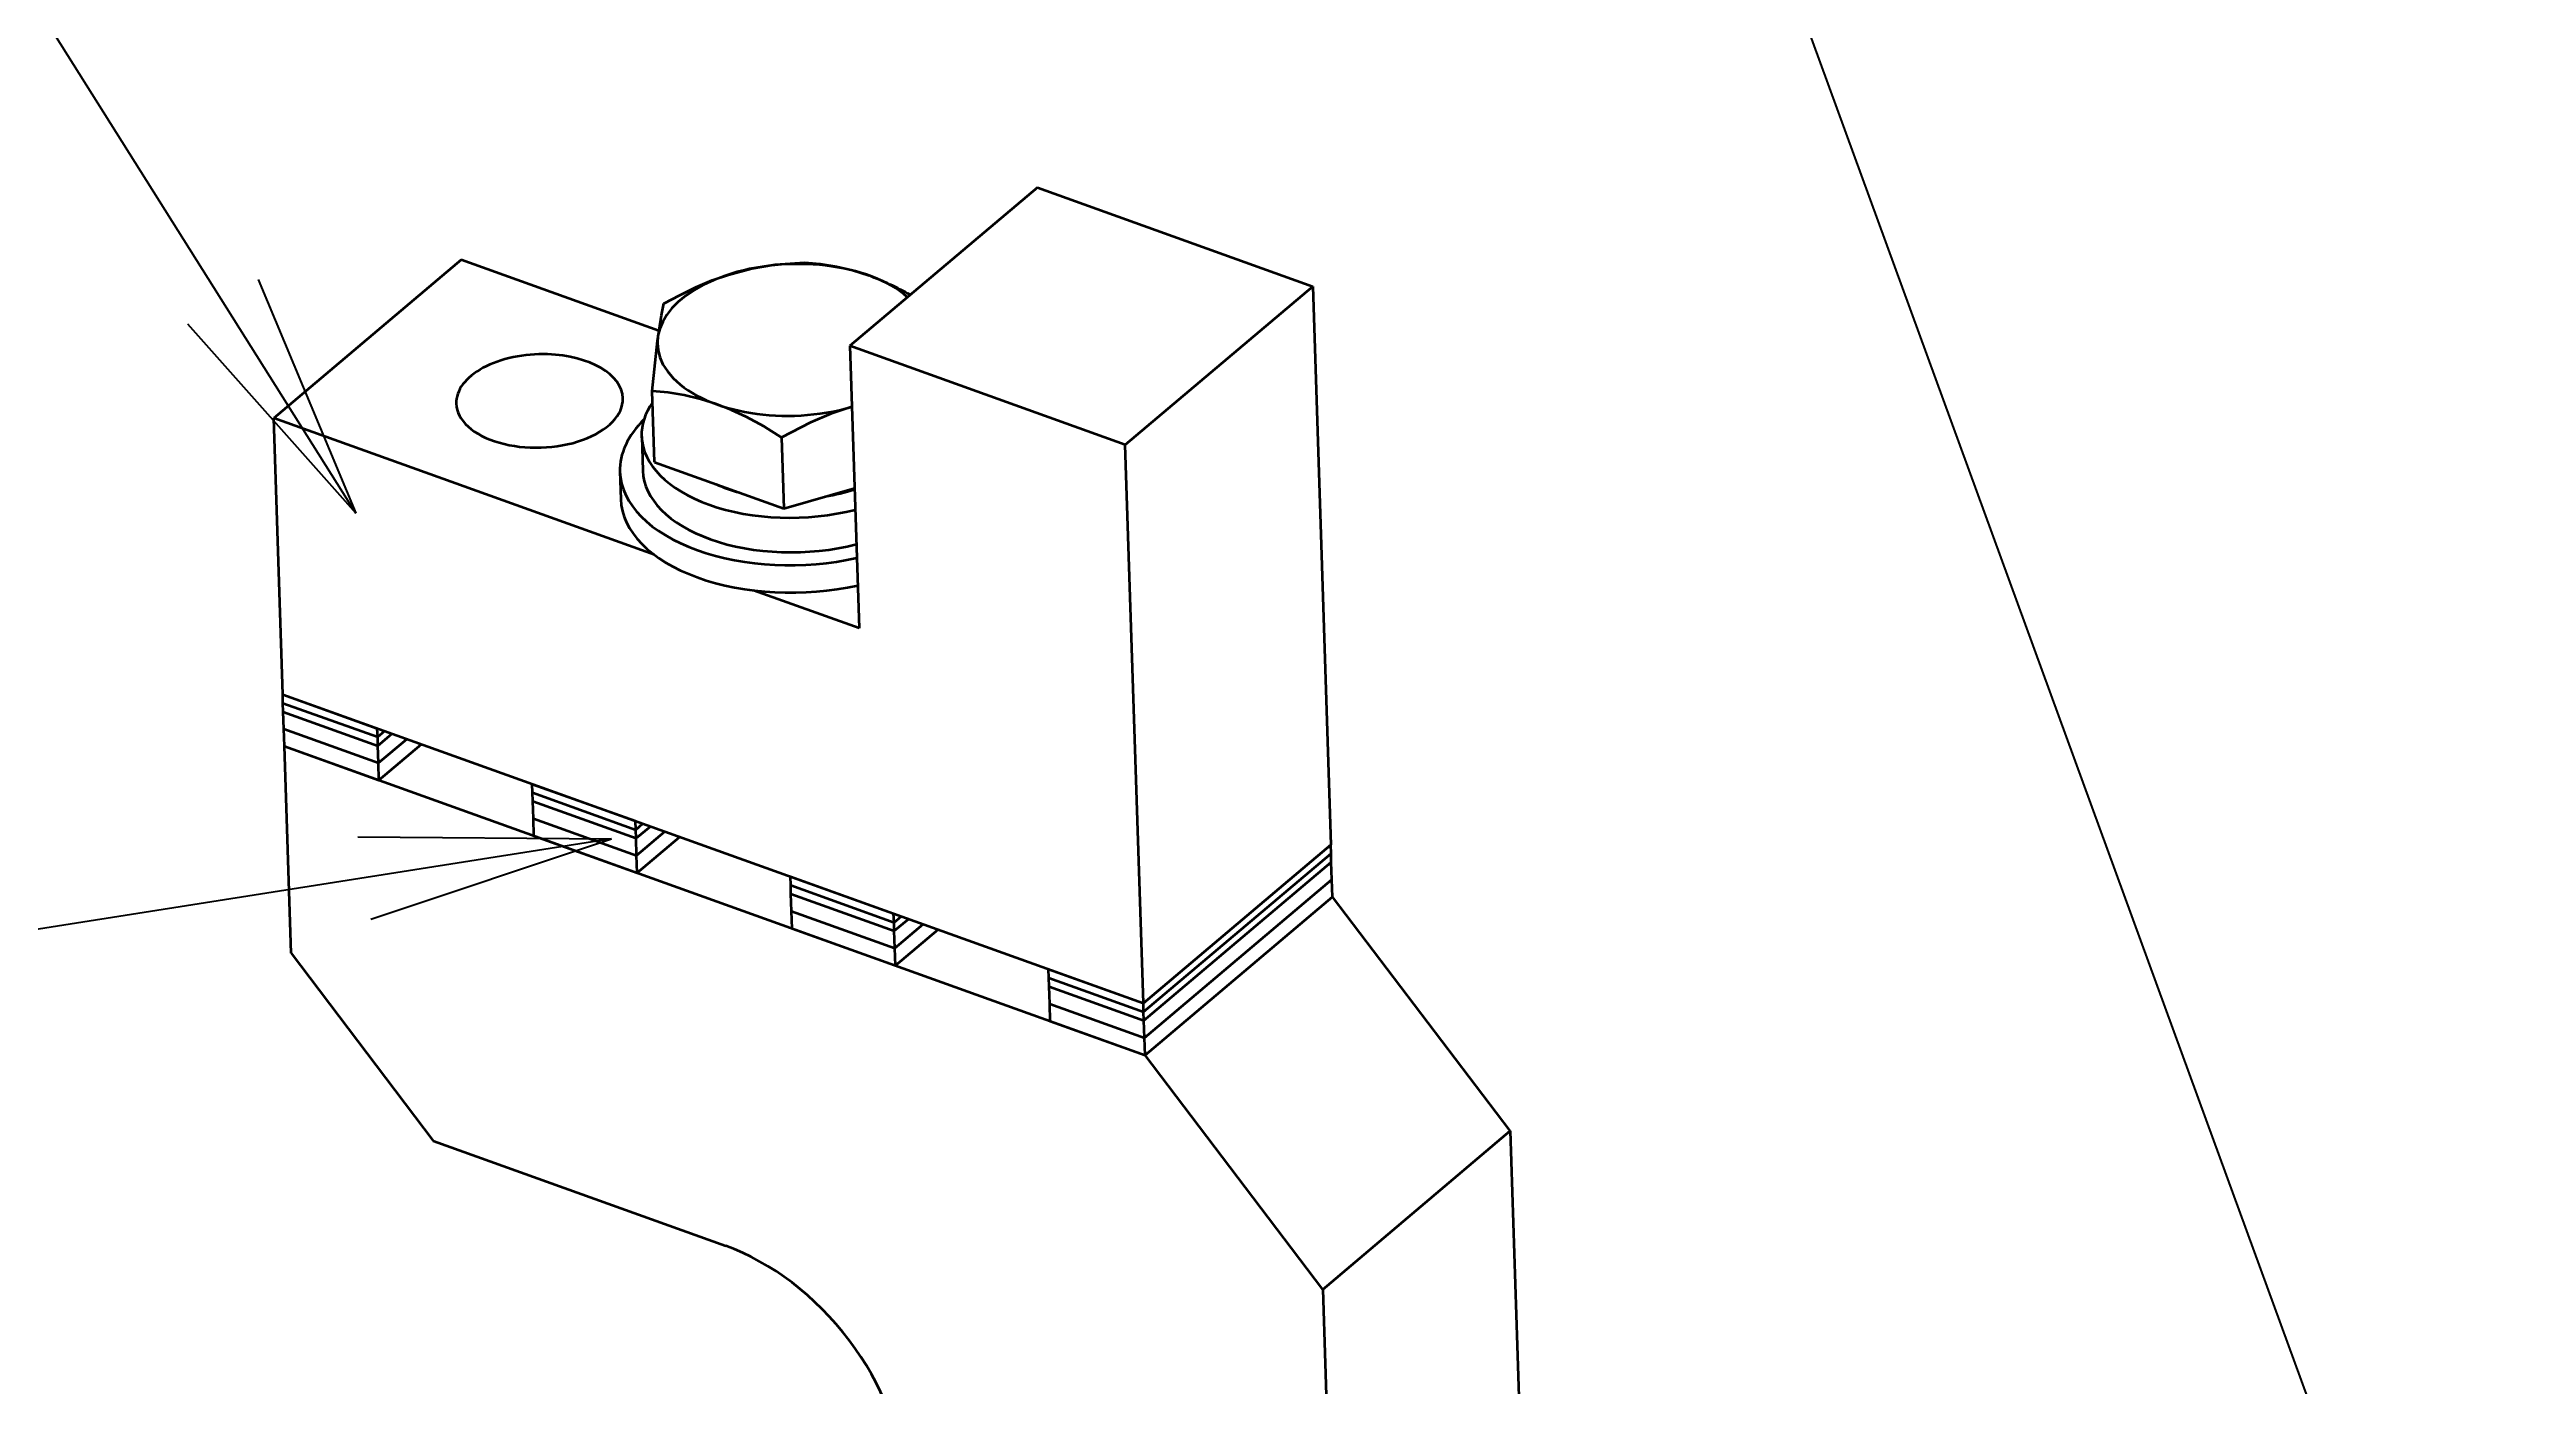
# Model space of a CAD drawing. Header units: millimetres. Extents: x 7914 to 16415, y -883 to 305.
# Drawn here: x 9032.8 to 9151.7, y -299.9 to -235.9 of the extents above; entities that cross this region are included whole.
import ezdxf

# ---------------------------------------------------------------- set-up
doc = ezdxf.new("R2010")
doc.units = ezdxf.units.MM
doc.layers.add('word_dim', color=253, linetype='Continuous')
doc.styles.get("Standard").update_dxf_attribs({"font": 'romans.shx', "bigfont": 'bigfont.shx'})
doc.dimstyles.new('RS1-4', dxfattribs={"dimscale": 4, "dimtxt": 3.5, "dimasz": 3, "dimexe": 1, "dimexo": 0, "dimgap": 1, "dimtad": 3, "dimdsep": 46, "dimtxsty": 'Standard', "dimblk1": 'OPEN', "dimblk2": 'OPEN', "dimsah": 1, "dimcen": 0, "dimclrd": 256, "dimclre": 256, "dimclrt": 3, "dimadec": 0, "dimazin": 0, "dimtfac": 1, "dimtmove": 0, "dimatfit": 3, "dimldrblk": 'OPEN', "dimfxl": 0, "dimtolj": 1, "dimtzin": 0, "dimarcsym": 0})

# ---------------------------------------------------------------- blocks, each defined once
blk = doc.blocks.new('A$C091E3375')
at = {"color": 7, "lineweight": 35, "ltscale": 0.294527}
for p, q in [((-77.57, 24.87), (-86.57, 17.27)), ((-63.48, -6.68), (-72.48, -14.28)), ((-72.48, -14.28), (-63.48, -6.68)), ((-72.43, -15.94), (-63.43, -8.34)), ((-72.43, -15.94), (-63.43, -8.34)), ((-63.87, -28.02), (-54.87, -20.41))]:
    blk.add_line(p, q, dxfattribs=at)
at = {"color": 7, "lineweight": 35, "ltscale": 0.351165}
blk.add_line((-77.57, 24.87), (-64.35, 20.13), dxfattribs=at)
at = {"color": 7, "lineweight": 35, "ltscale": 0.294528}
for p, q in [((-105.23, 21.4), (-114.23, 13.8)), ((-72.47, -14.7), (-63.47, -7.09)), ((-72.47, -14.7), (-63.47, -7.09)), ((-72.46, -15.11), (-63.46, -7.51)), ((-72.46, -15.11), (-63.46, -7.51))]:
    blk.add_line(p, q, dxfattribs=at)
at = {"color": 7, "lineweight": 35, "ltscale": 0.251806}
blk.add_line((-95.75, 18), (-105.23, 21.4), dxfattribs=at)
at = {"color": 7, "lineweight": 35, "ltscale": 0.294525}
for p, q in [((-64.35, 20.13), (-73.35, 12.53)), ((-72.4, -16.77), (-63.4, -9.17)), ((-72.4, -16.77), (-63.4, -9.17))]:
    blk.add_line(p, q, dxfattribs=at)
at = {"color": 7, "lineweight": 35}
for p, q in [((-64.35, 20.13), (-63.48, -6.68)), ((-72.48, -14.28), (-73.35, 12.53)), ((-113.8, 0.54), (-72.48, -14.28)), ((-113.72, -1.94), (-72.4, -16.77)), ((-54.87, -20.41), (-53.8, -53.55)), ((-63.87, -28.02), (-61.05, -115.01))]:
    blk.add_line(p, q, dxfattribs=at)
at = {"color": 7, "lineweight": 35, "ltscale": 0.351167}
blk.add_line((-73.35, 12.53), (-86.57, 17.27), dxfattribs=at)
at = {"color": 7, "lineweight": 35, "ltscale": 0.338964}
blk.add_line((-86.57, 17.27), (-86.13, 3.72), dxfattribs=at)
at = {"color": 7, "lineweight": 35, "ltscale": 0.085345}
blk.add_line((-95.95, 11.69), (-96.06, 15.1), dxfattribs=at)
at = {"color": 7, "lineweight": 35, "ltscale": 0.485656}
blk.add_line((-95.95, 7.24), (-114.23, 13.8), dxfattribs=at)
at = {"color": 7, "lineweight": 35, "ltscale": 0.331566}
blk.add_line((-113.8, 0.54), (-114.23, 13.8), dxfattribs=at)
at = {"color": 7, "lineweight": 35, "ltscale": 0.041445}
blk.add_line((-96.56, 12.93), (-96.51, 11.27), dxfattribs=at)
at = {"color": 7, "lineweight": 35, "ltscale": 0.085344}
blk.add_line((-89.85, 12.88), (-89.74, 9.47), dxfattribs=at)
at = {"color": 7, "lineweight": 35, "ltscale": 0.033156}
blk.add_line((-97.61, 11.24), (-97.57, 9.91), dxfattribs=at)
at = {"color": 7, "lineweight": 35, "ltscale": 0.164901}
blk.add_line((-95.95, 11.69), (-89.74, 9.47), dxfattribs=at)
at = {"color": 7, "lineweight": 35, "ltscale": 0.08813}
blk.add_line((-89.74, 9.47), (-86.35, 10.45), dxfattribs=at)
at = {"color": 7, "lineweight": 35, "ltscale": 0.134469}
blk.add_line((-86.13, 3.72), (-91.2, 5.53), dxfattribs=at)
at = {"color": 7, "lineweight": 35, "ltscale": 0.010362}
for p, q in [((-113.79, 0.13), (-113.8, 0.54)), ((-113.77, -0.29), (-113.79, 0.13)), ((-109.24, -1.5), (-109.26, -1.09)), ((-109.23, -1.92), (-109.24, -1.5)), ((-101.81, -4.17), (-101.82, -3.76)), ((-101.79, -4.58), (-101.81, -4.17)), ((-96.85, -5.95), (-96.86, -5.53)), ((-96.83, -6.36), (-96.85, -5.95)), ((-63.46, -7.51), (-63.47, -7.09)), ((-89.41, -8.62), (-89.42, -8.2)), ((-89.4, -9.03), (-89.41, -8.62)), ((-84.45, -10.4), (-84.47, -9.98)), ((-84.44, -10.81), (-84.45, -10.4)), ((-77.02, -13.06), (-77.03, -12.65)), ((-72.47, -14.7), (-72.48, -14.28)), ((-72.46, -15.11), (-72.47, -14.7))]:
    blk.add_line(p, q, dxfattribs=at)
at = {"color": 7, "lineweight": 35, "ltscale": 0.120712}
for p, q in [((-113.8, 0.54), (-109.26, -1.09)), ((-113.79, 0.13), (-109.24, -1.5)), ((-113.79, 0.13), (-109.24, -1.5)), ((-77.03, -12.65), (-72.48, -14.28)), ((-77.02, -13.06), (-72.47, -14.7)), ((-77.02, -13.06), (-72.47, -14.7)), ((-76.97, -14.31), (-72.43, -15.94)), ((-76.97, -14.31), (-72.43, -15.94))]:
    blk.add_line(p, q, dxfattribs=at)
at = {"color": 7, "lineweight": 35, "ltscale": 0.020723}
for p, q in [((-113.75, -1.11), (-113.77, -0.29)), ((-109.2, -2.74), (-109.23, -1.92)), ((-101.76, -5.41), (-101.79, -4.58)), ((-96.78, -8.02), (-96.81, -7.19)), ((-63.43, -8.34), (-63.46, -7.51)), ((-63.4, -9.17), (-63.43, -8.34)), ((-89.34, -10.69), (-89.37, -9.86)), ((-84.38, -12.47), (-84.41, -11.64)), ((-76.97, -14.31), (-77, -13.48)), ((-76.95, -15.14), (-76.97, -14.31)), ((-72.4, -16.77), (-72.43, -15.94))]:
    blk.add_line(p, q, dxfattribs=at)
at = {"color": 7, "lineweight": 35, "ltscale": 0.120715}
for p, q in [((-113.77, -0.29), (-109.23, -1.92)), ((-113.77, -0.29), (-109.23, -1.92)), ((-113.75, -1.11), (-109.2, -2.74)), ((-113.75, -1.11), (-109.2, -2.74)), ((-113.72, -1.94), (-109.18, -3.57)), ((-76.95, -15.14), (-72.4, -16.77))]:
    blk.add_line(p, q, dxfattribs=at)
at = {"color": 7, "lineweight": 35, "ltscale": 0.020722}
for p, q in [((-113.72, -1.94), (-113.75, -1.11)), ((-109.18, -3.57), (-109.2, -2.74)), ((-101.74, -6.24), (-101.76, -5.41)), ((-96.81, -7.19), (-96.83, -6.36)), ((-89.37, -9.86), (-89.4, -9.03)), ((-84.41, -11.64), (-84.44, -10.81)), ((-72.43, -15.94), (-72.46, -15.11))]:
    blk.add_line(p, q, dxfattribs=at)
at = {"color": 7, "lineweight": 35, "ltscale": 0.248675}
blk.add_line((-113.4, -11.88), (-113.72, -1.94), dxfattribs=at)
at = {"color": 7, "lineweight": 35, "ltscale": 0.011135}
blk.add_line((-109.24, -1.5), (-108.9, -1.21), dxfattribs=at)
blk.add_line((-109.24, -1.5), (-108.9, -1.21), dxfattribs=at)
at = {"color": 7, "lineweight": 35, "ltscale": 0.022266}
for p, q in [((-109.23, -1.92), (-108.55, -1.34)), ((-109.23, -1.92), (-108.55, -1.34)), ((-96.83, -6.36), (-96.15, -5.79)), ((-96.83, -6.36), (-96.15, -5.79)), ((-84.44, -10.81), (-83.76, -10.24)), ((-84.44, -10.81), (-83.76, -10.24))]:
    blk.add_line(p, q, dxfattribs=at)
at = {"color": 7, "lineweight": 35, "ltscale": 0.044533}
blk.add_line((-109.2, -2.74), (-107.84, -1.6), dxfattribs=at)
blk.add_line((-109.2, -2.74), (-107.84, -1.6), dxfattribs=at)
at = {"color": 7, "lineweight": 35, "ltscale": 0.0668}
for p, q in [((-109.18, -3.57), (-107.13, -1.85)), ((-96.78, -8.02), (-94.74, -6.3)), ((-84.38, -12.47), (-82.34, -10.74))]:
    blk.add_line(p, q, dxfattribs=at)
at = {"color": 7, "lineweight": 35, "ltscale": 0.131687}
for p, q in [((-101.82, -3.76), (-96.86, -5.53)), ((-101.81, -4.17), (-96.85, -5.95)), ((-101.81, -4.17), (-96.85, -5.95)), ((-101.79, -4.58), (-96.83, -6.36)), ((-101.79, -4.58), (-96.83, -6.36)), ((-101.76, -5.41), (-96.81, -7.19)), ((-101.76, -5.41), (-96.81, -7.19)), ((-101.74, -6.24), (-96.78, -8.02)), ((-89.42, -8.2), (-84.47, -9.98)), ((-89.41, -8.62), (-84.45, -10.4)), ((-89.41, -8.62), (-84.45, -10.4)), ((-89.4, -9.03), (-84.44, -10.81)), ((-89.4, -9.03), (-84.44, -10.81)), ((-89.37, -9.86), (-84.41, -11.64)), ((-89.37, -9.86), (-84.41, -11.64)), ((-89.34, -10.69), (-84.38, -12.47))]:
    blk.add_line(p, q, dxfattribs=at)
at = {"color": 7, "lineweight": 35, "ltscale": 0.011133}
for p, q in [((-96.85, -5.95), (-96.51, -5.66)), ((-96.85, -5.95), (-96.51, -5.66)), ((-84.45, -10.4), (-84.11, -10.11)), ((-84.45, -10.4), (-84.11, -10.11))]:
    blk.add_line(p, q, dxfattribs=at)
at = {"color": 7, "lineweight": 35, "ltscale": 0.044532}
blk.add_line((-96.81, -7.19), (-95.45, -6.04), dxfattribs=at)
blk.add_line((-96.81, -7.19), (-95.45, -6.04), dxfattribs=at)
at = {"color": 7, "lineweight": 35, "ltscale": 0.01036}
for p, q in [((-63.47, -7.09), (-63.48, -6.68)), ((-77, -13.48), (-77.02, -13.06))]:
    blk.add_line(p, q, dxfattribs=at)
at = {"color": 7, "lineweight": 35, "ltscale": 0.352981}
blk.add_line((-54.87, -20.41), (-63.4, -9.17), dxfattribs=at)
at = {"color": 7, "lineweight": 35, "ltscale": 0.044534}
blk.add_line((-84.41, -11.64), (-83.05, -10.49), dxfattribs=at)
blk.add_line((-84.41, -11.64), (-83.05, -10.49), dxfattribs=at)
at = {"color": 7, "lineweight": 35, "ltscale": 0.282384}
blk.add_line((-113.4, -11.88), (-106.57, -20.88), dxfattribs=at)
at = {"color": 7, "lineweight": 35, "ltscale": 0.120713}
blk.add_line((-77, -13.48), (-72.46, -15.11), dxfattribs=at)
blk.add_line((-77, -13.48), (-72.46, -15.11), dxfattribs=at)
at = {"color": 7, "lineweight": 35, "ltscale": 0.352979}
blk.add_line((-63.87, -28.02), (-72.4, -16.77), dxfattribs=at)
at = {"color": 7, "lineweight": 35, "ltscale": 0.373115}
blk.add_line((-106.57, -20.88), (-92.52, -25.92), dxfattribs=at)
at = {"color": 7, "lineweight": 35}
for points in [[(-95.5, 19.3), (-94.74, 19.71), (-93.97, 20.09), (-93.19, 20.42), (-92.4, 20.69), (-91.27, 20.99), (-90.15, 21.18), (-88.74, 21.28)], [(-88.74, 21.28), (-87.99, 21.21), (-87.22, 21.08), (-86.44, 20.9), (-85.65, 20.65)], [(-96.06, 15.1), (-95.81, 17.52), (-95.62, 18.74), (-95.5, 19.3)], [(-92.97, 14.47), (-93.75, 14.72), (-94.53, 14.91), (-95.3, 15.03), (-96.06, 15.1)], [(-89.85, 12.88), (-90.69, 13.4), (-91.55, 13.86), (-92.26, 14.19), (-92.97, 14.47)], [(-86.48, 14.35), (-87.48, 14.01), (-88.46, 13.59), (-89.85, 12.88)]]:
    blk.add_lwpolyline(points, dxfattribs=at)
blk.add_arc((-90.27, 8.04), 13.42, 60.5311, 69.9082, dxfattribs=at)
for centre, major_axis, ratio, start_param, end_param in [((-89.31, 17.56), (-6.5, -0.21), 0.559373, 3.68218, 8.286659), ((-101.47, 14.63), (4, 0.13), 0.559373, 1.454962, 3.141622), ((-101.47, 14.63), (4, 0.13), 0.559373, 0.000029, 1.454962), ((-101.47, 14.63), (4, 0.13), 0.559373, 3.141622, 6.283215), ((-89.17, 13.17), (7.4, 0.24), 0.559373, 2.7436, 3.141596), ((-89.11, 11.51), (-8.5, -0.28), 0.559373, 5.734544, 6.283189), ((-89.17, 13.17), (7.4, 0.24), 0.559373, 3.141596, 4.096555), ((-89.11, 11.51), (-8.5, -0.28), 0.559373, 0.000004, 0.954962), ((-89.11, 11.51), (-7.4, -0.24), 0.559373, 0.000004, 0.954962), ((-89.07, 10.19), (-8.5, -0.28), 0.559373, 0.000004, 1.897214), ((-89.17, 13.17), (7.4, 0.24), 0.559373, 4.096555, 5.089578), ((-89.17, 13.17), (-5.81, -0.19), 0.559373, 0.836162, 1.070567), ((-89.17, 13.17), (-5.81, -0.19), 0.559373, 1.798227, 2.058763), ((-89.11, 11.51), (-8.5, -0.28), 0.559373, 0.954962, 1.897214), ((-89.11, 11.51), (-7.4, -0.24), 0.559373, 0.954962, 1.947986), ((-92.26, -34.21), (6.45, -7.64), 0.676638, 0.707958, 2.278755)]:
    blk.add_ellipse(centre, major_axis=major_axis, ratio=ratio, start_param=start_param, end_param=end_param, dxfattribs=at)
blk = doc.blocks.new('aa1')
for p, q in [((-0.4, 0.0667), (0, 0)), ((0, 0), (-1, 0)), ((-0.4, -0.0667), (0, 0))]:
    blk.add_line(p, q)
blk = doc.blocks.new('aa2')
blk.add_circle((0, 0), 1)
blk = doc.blocks.new('*D270')
at = {"layer": 'DEFPOINTS', "color": 0, "linetype": 'Continuous', "ltscale": 2}
for p in [(8989.68, -166.28), (8989.68, -166.28), (9047.51, -258.2)]:
    blk.add_point(p, dxfattribs=at)
at = {"layer": 'word_dim', "linetype": 'Continuous', "lineweight": -2, "ltscale": 2}
blk.add_line((9031.53, -232.81), (9005.65, -191.68), dxfattribs=at)
at = {"layer": 'word_dim', "linetype": 'Continuous', "lineweight": -2, "ltscale": 2, "xscale": 30, "yscale": 30, "zscale": 30}
for name, p, rotation in [('aa2', (8989.68, -166.28), 122.1752705107414), ('aa1', (9047.51, -258.2), 302.1752705107414)]:
    blk.add_blockref(name, p, dxfattribs=dict(at, rotation=rotation))
at = {"layer": 'word_dim', "color": 3, "linetype": 'Continuous', "ltscale": 2, "insert": (9018.59, -212.24), "char_height": 0.000004, "attachment_point": 5, "rotation": 302.1753}
blk.add_mtext('\\A1;108.6', dxfattribs=at)
blk = doc.blocks.new('_Open')
at = {"color": 0, "lineweight": -2}
for p, q in [((-1, 0.1667), (0, 0)), ((-1, -0.1667), (0, 0)), ((0, 0), (-1, 0))]:
    blk.add_line(p, q, dxfattribs=at)
blk = doc.blocks.new('*D271')
at = {"layer": 'DEFPOINTS', "color": 0, "linetype": 'Continuous', "ltscale": 2}
for p in [(9147.08, -79.14), (9147.08, -79.14), (9207.03, -311.89)]:
    blk.add_point(p, dxfattribs=at)
at = {"layer": 'word_dim', "linetype": 'Continuous', "lineweight": -2, "ltscale": 2}
blk.add_line((9199.55, -282.84), (9154.56, -108.19), dxfattribs=at)
at = {"layer": 'word_dim', "linetype": 'Continuous', "lineweight": -2, "ltscale": 2, "xscale": 30, "yscale": 30, "zscale": 30}
for name, p, rotation in [('aa2', (9147.08, -79.14), 104.4445754413329), ('aa1', (9207.03, -311.89), 284.4445754413329)]:
    blk.add_blockref(name, p, dxfattribs=dict(at, rotation=rotation))
at = {"layer": 'word_dim', "color": 3, "linetype": 'Continuous', "ltscale": 2, "insert": (9177.06, -195.52), "char_height": 0.000004, "attachment_point": 5, "rotation": 284.4446}
blk.add_mtext('\\A1;240.35', dxfattribs=at)
blk = doc.blocks.new('*D280')
at = {"layer": 'DEFPOINTS', "color": 0, "linetype": 'Continuous', "ltscale": 2}
for p in [(9069.04, -103.01), (9069.04, -103.01), (9146.63, -315.47)]:
    blk.add_point(p, dxfattribs=at)
at = {"layer": 'word_dim', "linetype": 'Continuous', "lineweight": -2, "ltscale": 2}
blk.add_line((9136.34, -287.29), (9079.33, -131.19), dxfattribs=at)
at = {"layer": 'word_dim', "linetype": 'Continuous', "lineweight": -2, "ltscale": 2, "xscale": 30, "yscale": 30, "zscale": 30}
for name, p, rotation in [('aa2', (9069.04, -103.01), 110.0633016854965), ('aa1', (9146.63, -315.47), 290.0633016854965)]:
    blk.add_blockref(name, p, dxfattribs=dict(at, rotation=rotation))
at = {"layer": 'word_dim', "color": 3, "linetype": 'Continuous', "ltscale": 2, "insert": (9107.83, -209.24), "char_height": 0.000004, "attachment_point": 5, "rotation": 290.0633}
blk.add_mtext('\\A1;226.19', dxfattribs=at)
blk = doc.blocks.new('*D283')
at = {"layer": 'DEFPOINTS', "color": 0, "linetype": 'Continuous', "ltscale": 2}
for p in [(9059.77, -273.83), (8899.62, -299.04), (8899.62, -299.04)]:
    blk.add_point(p, dxfattribs=at)
at = {"layer": 'word_dim', "linetype": 'Continuous', "lineweight": -2, "ltscale": 2}
blk.add_line((9030.14, -278.49), (8929.26, -294.38), dxfattribs=at)
at = {"layer": 'word_dim', "linetype": 'Continuous', "lineweight": -2, "ltscale": 2, "xscale": 30, "yscale": 30, "zscale": 30}
for name, p, rotation in [('aa2', (8899.62, -299.04), 188.948980865937), ('aa1', (9059.77, -273.83), 8.94898086593698)]:
    blk.add_blockref(name, p, dxfattribs=dict(at, rotation=rotation))
at = {"layer": 'word_dim', "color": 3, "linetype": 'Continuous', "ltscale": 2, "insert": (8979.7, -286.43), "char_height": 0.000004, "attachment_point": 5, "rotation": 8.949}
blk.add_mtext('\\A1;162.12', dxfattribs=at)

msp = doc.modelspace()

# ---------------------------------------------------------------- block references
at = {"layer": 'word_dim', "linetype": 'Continuous', "ltscale": 2}
msp.add_blockref('A$C091E3375', (9157.792, -267.435), dxfattribs=at)

# ---------------------------------------------------------------- dimensions: what is measured, and where the dimension line sits
at = {"layer": 'word_dim', "color": 3, "linetype": 'Continuous', "ltscale": 2}
for p1, p2, picture, middle in [((9207.032, -311.893), (9147.078, -79.143), '*D271', (9177.055, -195.518)), ((9146.632, -315.468), (9069.037, -103.008), '*D280', (9107.835, -209.238)), ((9047.509, -258.204), (8989.679, -166.283), '*D270', (9018.594, -212.243)), ((9059.771, -273.825), (8899.623, -299.044), '*D283', (8979.697, -286.435))]:
    dim = msp.add_aligned_dim(p1=p1, p2=p2, distance=0, dimstyle='RS1-4', override={"dimtxt": 1e-06, "dimasz": 7.5, "dimgap": 0, "dimblk1": 'aa1', "dimblk2": 'aa2', "dimse1": 1, "dimse2": 1}, dxfattribs=at)
    dim.commit()
    dim.dimension.update_dxf_attribs({"geometry": picture, "text_midpoint": middle})

doc.saveas('drawing.dxf')
